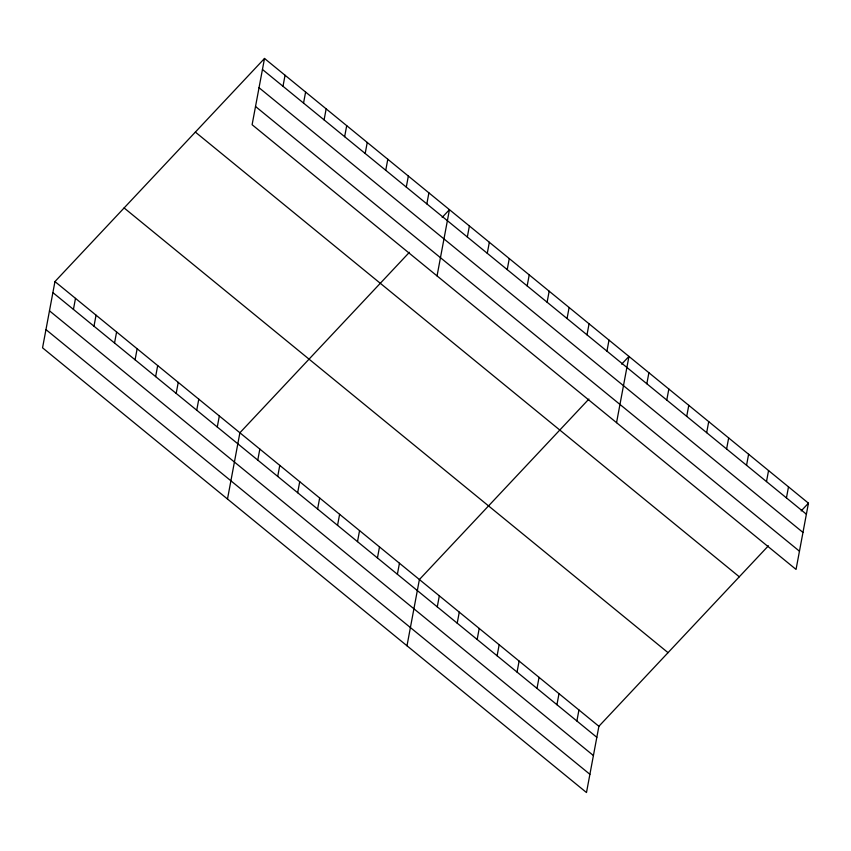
<?xml version="1.0" encoding="UTF-8"?>
<svg xmlns="http://www.w3.org/2000/svg" width="851" height="851" viewBox="0 0 851 851"><rect width="100%" height="100%" fill="white"/><g stroke="black" fill="none" stroke-linecap="round" stroke-linejoin="round"><path stroke-width="1.28" d="M264.512 58.464L252.109 124.714L796.047 569.425L808.45 503.175L264.512 58.464L54.953 281.575L42.55 347.825L586.488 792.536L598.891 726.286L768.41 545.799M73.431 309.402L75.494 298.371M93.982 326.21L96.046 315.178M114.534 343.006L116.598 331.975M135.075 359.803L137.149 348.772M155.627 376.61L157.69 365.579M176.178 393.407L178.242 382.376M196.73 410.203L198.794 399.172M217.271 427.011L219.335 415.979M282.989 86.291L285.053 75.26M227.494 499.026L239.886 432.776L409.416 252.29M303.541 103.088L305.605 92.057M257.768 460.114L259.832 449.083M324.093 119.895L326.156 108.864M277.713 476.422L279.777 465.391M344.644 136.692L346.708 125.661M297.659 492.729L299.722 481.698M365.185 153.488L367.249 142.457M317.604 509.036L319.668 498.005M385.737 170.296L387.801 159.265M337.549 525.344L339.613 514.312M406.289 187.092L408.352 176.061M357.494 541.64L359.558 530.62M426.84 203.889L428.904 192.858M377.44 557.948L379.503 546.916M437.052 275.915L449.445 209.665L442.169 217.409M397.385 574.255L399.449 563.224M467.327 237.004L469.39 225.972M406.991 645.781L419.394 579.531L588.913 399.045M487.272 253.3L489.336 242.269M437.265 606.869L439.329 595.838M507.217 269.607L509.281 258.576M457.21 623.177L459.274 612.146M527.163 285.915L529.226 274.884M477.156 639.484L479.219 628.453M547.108 302.222L549.172 291.191M497.101 655.791L499.165 644.76M567.053 318.529L569.117 307.498M517.046 672.099L519.11 661.067M586.999 334.837L589.062 323.805M536.992 688.406L539.055 677.375M606.944 351.144L609.008 340.113M556.937 704.702L559.001 693.682M616.549 422.67L628.953 356.42L621.666 364.164M576.882 721.01L578.946 709.979M646.834 383.758L648.898 372.727M666.769 400.066L668.843 389.035M686.714 416.362L688.778 405.331M706.66 432.67L708.723 421.639M726.605 448.977L728.669 437.946M746.55 465.284L748.614 454.253M766.496 481.592L768.559 470.56M786.441 497.899L788.505 486.868M801.174 510.919L808.45 503.175M262.448 69.484L806.386 514.206M259.034 87.717L802.972 532.428M255.523 106.492L799.461 551.203M195.358 132.086L739.296 576.797M124.108 207.942L668.046 652.664M54.953 281.575L598.891 726.286M52.89 292.606L596.828 737.317M49.475 310.828L593.413 755.539M45.965 329.603L589.903 774.314"/></g></svg>
